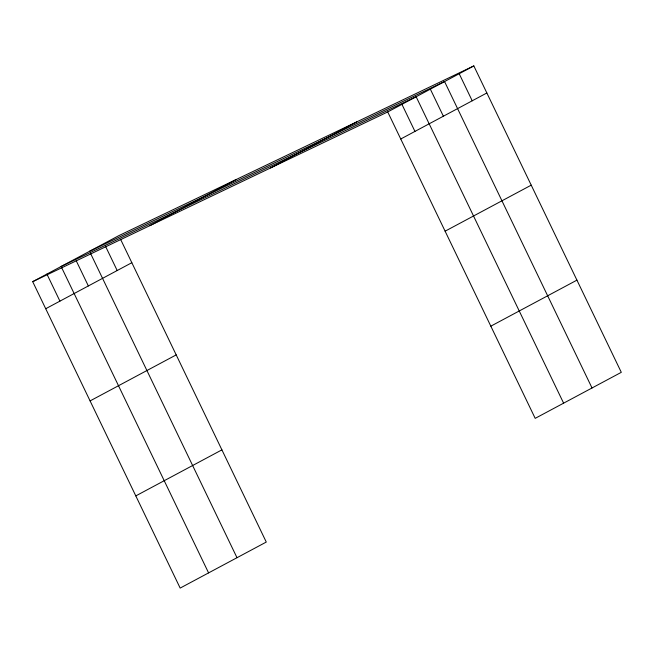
<?xml version="1.0" encoding="UTF-8"?>
<svg xmlns="http://www.w3.org/2000/svg" width="654" height="654" viewBox="0 0 654 654"><rect width="100%" height="100%" fill="white"/><g stroke="black" fill="none" stroke-linecap="round" stroke-linejoin="round"><path stroke-width="0.98" d="M120.549 239.258L266.276 542.06L180.169 588.085L32.7 281.67L118.807 235.644L473.831 65.915L621.3 372.33L535.193 418.356L387.724 111.94L473.831 65.915M149.856 225.663L235.971 179.637M270.568 167.947L356.675 121.93M45.723 308.729L131.83 262.704M400.747 139L486.854 92.974M90.088 400.91L176.196 354.893M445.112 231.181L531.22 185.164M135.803 495.896L221.91 449.87M490.827 326.166L576.934 280.141M89.533 251.291L444.556 81.562L592.025 387.977M61.116 266.48L416.14 96.751L563.609 403.166M32.7 281.67L387.724 111.94M459.198 73.739L472.213 100.798M430.348 89.157L443.371 116.216M401.932 104.346L414.955 131.405M105.474 246.174L117.189 270.527M90.399 253.098L237.001 557.707M76.191 260.693L88.347 285.945M61.55 267.388L208.585 572.896M46.908 274.075L59.931 301.134"/></g></svg>
